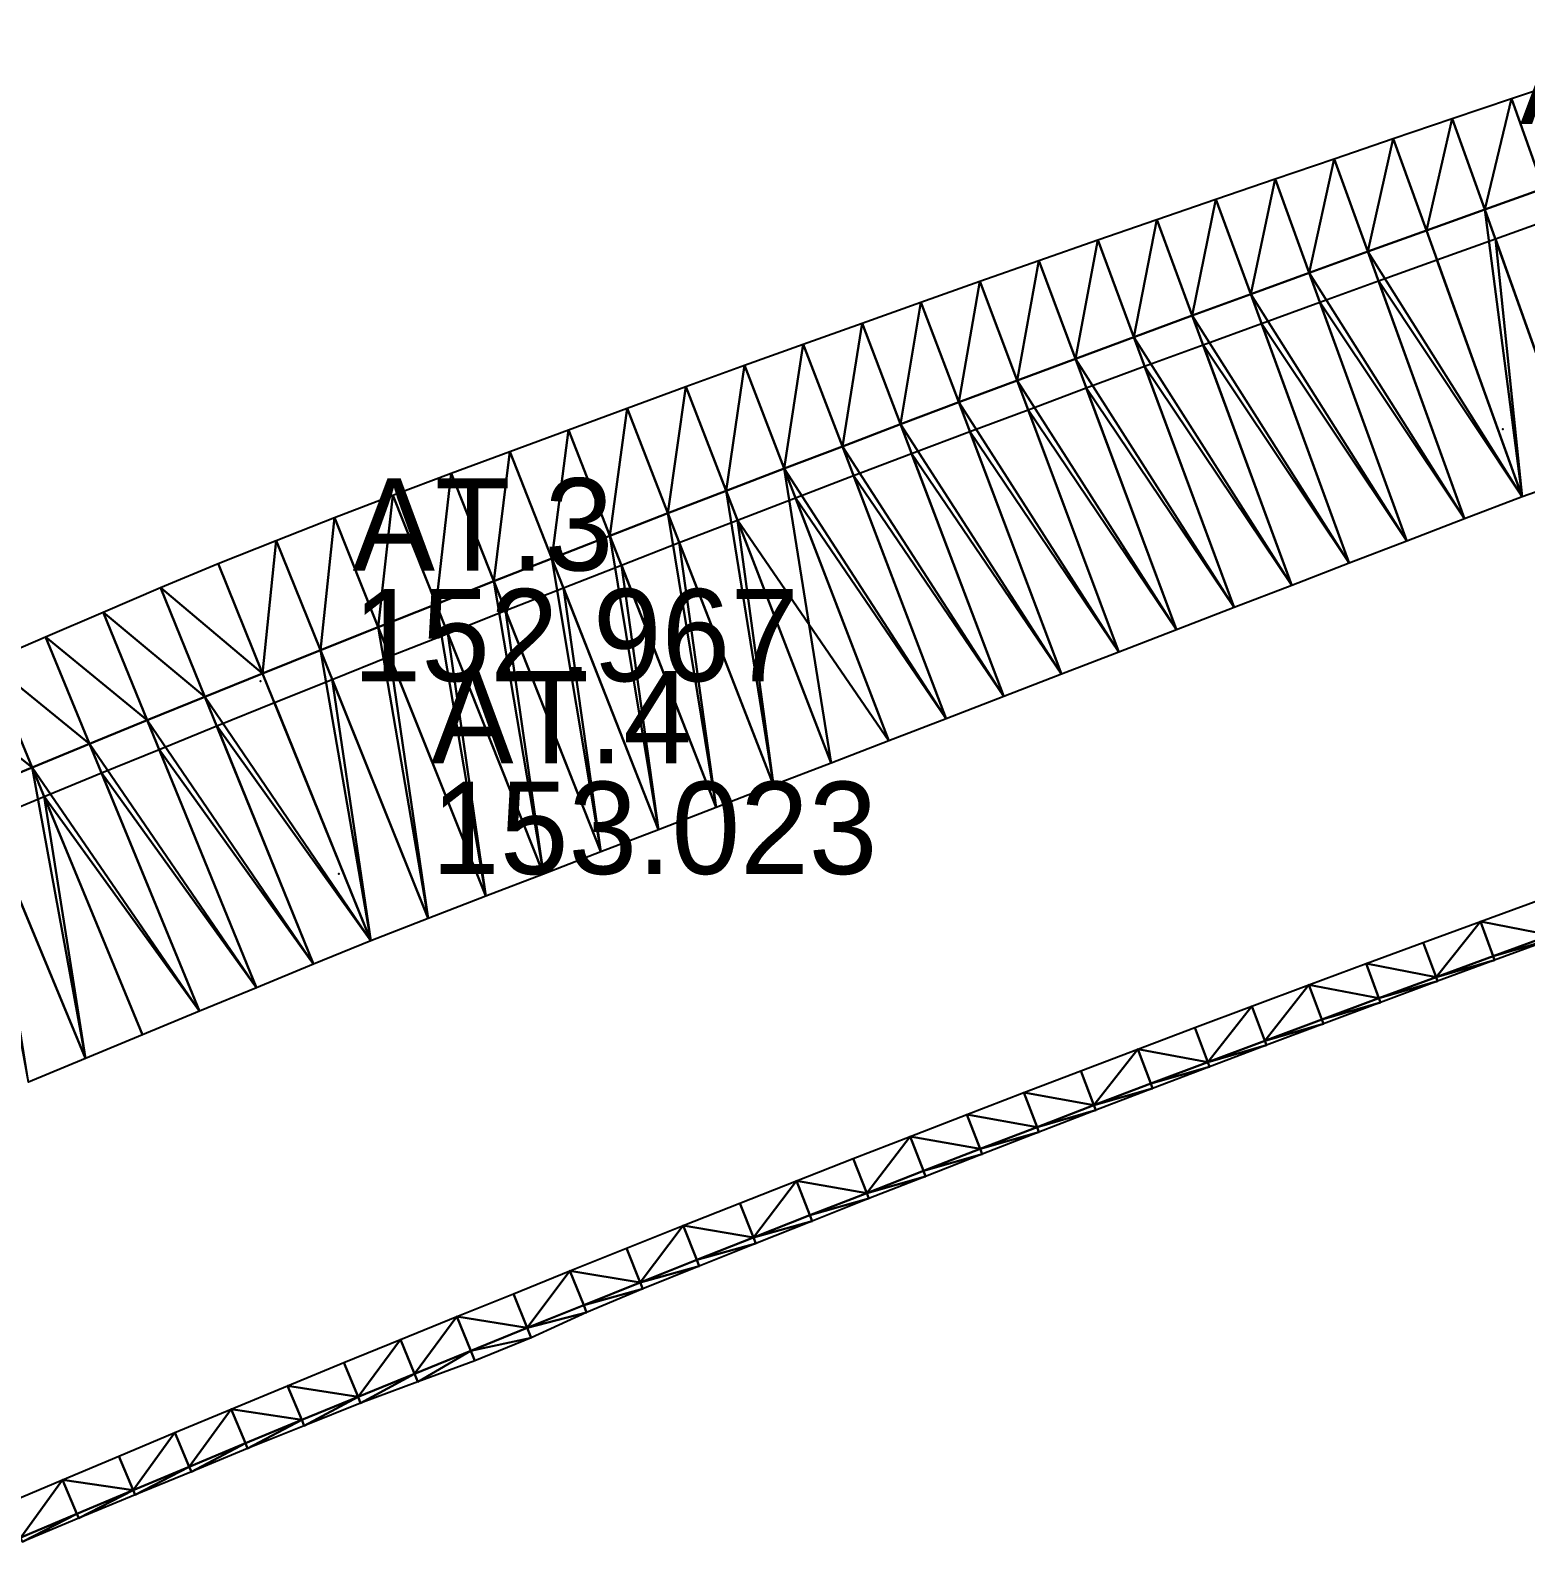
# Model space of a CAD drawing. Header units: metres. Extents: x 1882598 to 1885460, y 3171405 to 3171756.
# Drawn here: x 1883032.42 to 1883056.72, y 3171566.76 to 3171591.33 of the extents above; entities that cross this region are included whole.
import ezdxf

# ---------------------------------------------------------------- set-up
doc = ezdxf.new("R2010")
doc.units = ezdxf.units.M
doc.header["$MEASUREMENT"] = 0
doc.layers.add('pntelev', color=2, linetype='Continuous')
doc.layers.add('pntno', color=3, linetype='Continuous')
doc.layers.add('Triangles surfaces projet', color=7, linetype='Continuous', true_color=0x848484)

msp = doc.modelspace()

# ---------------------------------------------------------------- linework, layer by layer
for p in [(1883055.122, 3171588.006, 152.539), (1883056.342, 3171584.842, 152.672), (1883036.154, 3171580.746, 152.967), (1883037.43, 3171577.613, 153.023)]:
    msp.add_point(p)
at = {"layer": 'Triangles surfaces projet'}
for points in [[(1883057.447, 3171590.54, 151.726), (1883057.005, 3171588.754, 152.768), (1883056.484, 3171590.22, 151.731), (1883057.447, 3171590.54, 151.726)], [(1883056.484, 3171590.22, 151.731), (1883056.052, 3171588.414, 152.787), (1883055.522, 3171589.895, 151.738), (1883056.484, 3171590.22, 151.731)], [(1883056.484, 3171590.22, 151.731), (1883057.005, 3171588.754, 152.768), (1883056.052, 3171588.414, 152.787), (1883056.484, 3171590.22, 151.731)], [(1883055.1, 3171588.071, 152.806), (1883054.562, 3171589.568, 151.746), (1883055.522, 3171589.895, 151.738), (1883055.1, 3171588.071, 152.806)], [(1883055.1, 3171588.071, 152.806), (1883055.522, 3171589.895, 151.738), (1883056.052, 3171588.414, 152.787), (1883055.1, 3171588.071, 152.806)], [(1883053.602, 3171589.239, 151.749), (1883054.562, 3171589.568, 151.746), (1883054.148, 3171587.729, 152.819), (1883053.602, 3171589.239, 151.749)], [(1883054.148, 3171587.729, 152.819), (1883054.562, 3171589.568, 151.746), (1883055.1, 3171588.071, 152.806), (1883054.148, 3171587.729, 152.819)], [(1883053.602, 3171589.239, 151.749), (1883053.197, 3171587.385, 152.832), (1883052.641, 3171588.912, 151.748), (1883053.602, 3171589.239, 151.749)], [(1883053.197, 3171587.385, 152.832), (1883053.602, 3171589.239, 151.749), (1883054.148, 3171587.729, 152.819), (1883053.197, 3171587.385, 152.832)], [(1883052.246, 3171587.039, 152.845), (1883051.68, 3171588.583, 151.748), (1883052.641, 3171588.912, 151.748), (1883052.246, 3171587.039, 152.845)], [(1883053.197, 3171587.385, 152.832), (1883052.246, 3171587.039, 152.845), (1883052.641, 3171588.912, 151.748), (1883053.197, 3171587.385, 152.832)], [(1883057.005, 3171588.754, 152.768), (1883057.602, 3171584.076, 152.67), (1883056.052, 3171588.414, 152.787), (1883057.005, 3171588.754, 152.768)], [(1883051.68, 3171588.583, 151.748), (1883051.296, 3171586.691, 152.857), (1883050.721, 3171588.252, 151.748), (1883051.68, 3171588.583, 151.748)], [(1883052.246, 3171587.039, 152.845), (1883051.296, 3171586.691, 152.857), (1883051.68, 3171588.583, 151.748), (1883052.246, 3171587.039, 152.845)], [(1883049.762, 3171587.92, 151.748), (1883050.721, 3171588.252, 151.748), (1883050.347, 3171586.341, 152.87), (1883049.762, 3171587.92, 151.748)], [(1883051.296, 3171586.691, 152.857), (1883050.347, 3171586.341, 152.87), (1883050.721, 3171588.252, 151.748), (1883051.296, 3171586.691, 152.857)], [(1883056.052, 3171588.414, 152.787), (1883056.656, 3171583.743, 152.687), (1883055.1, 3171588.071, 152.806), (1883056.052, 3171588.414, 152.787)], [(1883056.656, 3171583.743, 152.687), (1883056.052, 3171588.414, 152.787), (1883057.602, 3171584.076, 152.67), (1883056.656, 3171583.743, 152.687)], [(1883057.174, 3171588.277, 153.106), (1883057.602, 3171584.076, 153.02), (1883056.222, 3171587.937, 153.124), (1883057.174, 3171588.277, 153.106)], [(1883054.148, 3171587.729, 152.819), (1883055.1, 3171588.071, 152.806), (1883056.656, 3171583.743, 152.687), (1883054.148, 3171587.729, 152.819)], [(1883056.222, 3171587.937, 153.124), (1883056.656, 3171583.743, 153.037), (1883055.271, 3171587.596, 153.143), (1883056.222, 3171587.937, 153.124)], [(1883057.602, 3171584.076, 153.02), (1883056.656, 3171583.743, 153.037), (1883056.222, 3171587.937, 153.124), (1883057.602, 3171584.076, 153.02)], [(1883049.398, 3171585.989, 152.883), (1883048.803, 3171587.585, 151.748), (1883049.762, 3171587.92, 151.748), (1883049.398, 3171585.989, 152.883)], [(1883050.347, 3171586.341, 152.87), (1883049.398, 3171585.989, 152.883), (1883049.762, 3171587.92, 151.748), (1883050.347, 3171586.341, 152.87)], [(1883054.148, 3171587.729, 152.819), (1883055.719, 3171583.385, 152.701), (1883053.197, 3171587.385, 152.832), (1883054.148, 3171587.729, 152.819)], [(1883056.656, 3171583.743, 152.687), (1883055.719, 3171583.385, 152.701), (1883054.148, 3171587.729, 152.819), (1883056.656, 3171583.743, 152.687)], [(1883048.803, 3171587.585, 151.748), (1883048.45, 3171585.636, 152.896), (1883047.845, 3171587.248, 151.748), (1883048.803, 3171587.585, 151.748)], [(1883048.803, 3171587.585, 151.748), (1883049.398, 3171585.989, 152.883), (1883048.45, 3171585.636, 152.896), (1883048.803, 3171587.585, 151.748)], [(1883055.271, 3171587.596, 153.143), (1883056.656, 3171583.743, 153.037), (1883054.32, 3171587.253, 153.156), (1883055.271, 3171587.596, 153.143)], [(1883047.503, 3171585.28, 152.909), (1883046.888, 3171586.91, 151.748), (1883047.845, 3171587.248, 151.748), (1883047.503, 3171585.28, 152.909)], [(1883047.503, 3171585.28, 152.909), (1883047.845, 3171587.248, 151.748), (1883048.45, 3171585.636, 152.896), (1883047.503, 3171585.28, 152.909)], [(1883052.246, 3171587.039, 152.845), (1883053.197, 3171587.385, 152.832), (1883054.784, 3171583.024, 152.716), (1883052.246, 3171587.039, 152.845)], [(1883053.197, 3171587.385, 152.832), (1883055.719, 3171583.385, 152.701), (1883054.784, 3171583.024, 152.716), (1883053.197, 3171587.385, 152.832)], [(1883054.32, 3171587.253, 153.156), (1883055.719, 3171583.385, 153.051), (1883053.37, 3171586.909, 153.169), (1883054.32, 3171587.253, 153.156)], [(1883056.656, 3171583.743, 153.037), (1883055.719, 3171583.385, 153.051), (1883054.32, 3171587.253, 153.156), (1883056.656, 3171583.743, 153.037)], [(1883053.848, 3171582.663, 152.731), (1883051.296, 3171586.691, 152.857), (1883052.246, 3171587.039, 152.845), (1883053.848, 3171582.663, 152.731)], [(1883053.848, 3171582.663, 152.731), (1883052.246, 3171587.039, 152.845), (1883054.784, 3171583.024, 152.716), (1883053.848, 3171582.663, 152.731)], [(1883046.888, 3171586.91, 151.748), (1883046.556, 3171584.923, 152.922), (1883045.932, 3171586.569, 151.748), (1883046.888, 3171586.91, 151.748)], [(1883046.556, 3171584.923, 152.922), (1883046.888, 3171586.91, 151.748), (1883047.503, 3171585.28, 152.909), (1883046.556, 3171584.923, 152.922)], [(1883053.37, 3171586.909, 153.169), (1883054.784, 3171583.024, 153.066), (1883052.42, 3171586.563, 153.182), (1883053.37, 3171586.909, 153.169)], [(1883055.719, 3171583.385, 153.051), (1883054.784, 3171583.024, 153.066), (1883053.37, 3171586.909, 153.169), (1883055.719, 3171583.385, 153.051)], [(1883045.611, 3171584.564, 152.934), (1883044.976, 3171586.226, 151.749), (1883045.932, 3171586.569, 151.748), (1883045.611, 3171584.564, 152.934)], [(1883046.556, 3171584.923, 152.922), (1883045.611, 3171584.564, 152.934), (1883045.932, 3171586.569, 151.748), (1883046.556, 3171584.923, 152.922)], [(1883050.347, 3171586.341, 152.87), (1883051.296, 3171586.691, 152.857), (1883052.912, 3171582.303, 152.746), (1883050.347, 3171586.341, 152.87)], [(1883051.296, 3171586.691, 152.857), (1883053.848, 3171582.663, 152.731), (1883052.912, 3171582.303, 152.746), (1883051.296, 3171586.691, 152.857)], [(1883052.42, 3171586.563, 153.182), (1883053.848, 3171582.663, 153.081), (1883051.471, 3171586.215, 153.195), (1883052.42, 3171586.563, 153.182)], [(1883054.784, 3171583.024, 153.066), (1883053.848, 3171582.663, 153.081), (1883052.42, 3171586.563, 153.182), (1883054.784, 3171583.024, 153.066)], [(1883044.976, 3171586.226, 151.749), (1883044.665, 3171584.203, 152.947), (1883044.021, 3171585.881, 151.749), (1883044.976, 3171586.226, 151.749)], [(1883044.665, 3171584.203, 152.947), (1883044.976, 3171586.226, 151.749), (1883045.611, 3171584.564, 152.934), (1883044.665, 3171584.203, 152.947)], [(1883051.977, 3171581.942, 152.761), (1883049.398, 3171585.989, 152.883), (1883050.347, 3171586.341, 152.87), (1883051.977, 3171581.942, 152.761)], [(1883052.912, 3171582.303, 152.746), (1883051.977, 3171581.942, 152.761), (1883050.347, 3171586.341, 152.87), (1883052.912, 3171582.303, 152.746)], [(1883051.471, 3171586.215, 153.195), (1883052.912, 3171582.303, 153.096), (1883050.523, 3171585.865, 153.208), (1883051.471, 3171586.215, 153.195)], [(1883053.848, 3171582.663, 153.081), (1883052.912, 3171582.303, 153.096), (1883051.471, 3171586.215, 153.195), (1883053.848, 3171582.663, 153.081)], [(1883049.398, 3171585.989, 152.883), (1883051.041, 3171581.581, 152.776), (1883048.45, 3171585.636, 152.896), (1883049.398, 3171585.989, 152.883)], [(1883051.041, 3171581.581, 152.776), (1883049.398, 3171585.989, 152.883), (1883051.977, 3171581.942, 152.761), (1883051.041, 3171581.581, 152.776)], [(1883044.021, 3171585.881, 151.749), (1883043.721, 3171583.841, 152.96), (1883043.067, 3171585.535, 151.75), (1883044.021, 3171585.881, 151.749)], [(1883043.721, 3171583.841, 152.96), (1883044.021, 3171585.881, 151.749), (1883044.665, 3171584.203, 152.947), (1883043.721, 3171583.841, 152.96)], [(1883050.523, 3171585.865, 153.208), (1883051.977, 3171581.942, 153.111), (1883049.575, 3171585.514, 153.222), (1883050.523, 3171585.865, 153.208)], [(1883052.912, 3171582.303, 153.096), (1883051.977, 3171581.942, 153.111), (1883050.523, 3171585.865, 153.208), (1883052.912, 3171582.303, 153.096)], [(1883042.777, 3171583.476, 152.973), (1883042.113, 3171585.186, 151.75), (1883043.067, 3171585.535, 151.75), (1883042.777, 3171583.476, 152.973)], [(1883042.777, 3171583.476, 152.973), (1883043.067, 3171585.535, 151.75), (1883043.721, 3171583.841, 152.96), (1883042.777, 3171583.476, 152.973)], [(1883047.503, 3171585.28, 152.909), (1883048.45, 3171585.636, 152.896), (1883050.106, 3171581.22, 152.791), (1883047.503, 3171585.28, 152.909)], [(1883050.106, 3171581.22, 152.791), (1883048.45, 3171585.636, 152.896), (1883051.041, 3171581.581, 152.776), (1883050.106, 3171581.22, 152.791)], [(1883049.575, 3171585.514, 153.222), (1883051.041, 3171581.581, 153.126), (1883048.629, 3171585.16, 153.235), (1883049.575, 3171585.514, 153.222)], [(1883051.977, 3171581.942, 153.111), (1883051.041, 3171581.581, 153.126), (1883049.575, 3171585.514, 153.222), (1883051.977, 3171581.942, 153.111)], [(1883049.171, 3171580.859, 152.806), (1883046.556, 3171584.923, 152.922), (1883047.503, 3171585.28, 152.909), (1883049.171, 3171580.859, 152.806)], [(1883049.171, 3171580.859, 152.806), (1883047.503, 3171585.28, 152.909), (1883050.106, 3171581.22, 152.791), (1883049.171, 3171580.859, 152.806)], [(1883041.834, 3171583.11, 152.986), (1883041.16, 3171584.835, 151.751), (1883042.113, 3171585.186, 151.75), (1883041.834, 3171583.11, 152.986)], [(1883041.834, 3171583.11, 152.986), (1883042.113, 3171585.186, 151.75), (1883042.777, 3171583.476, 152.973), (1883041.834, 3171583.11, 152.986)], [(1883048.629, 3171585.16, 153.235), (1883050.106, 3171581.22, 153.141), (1883047.682, 3171584.805, 153.248), (1883048.629, 3171585.16, 153.235)], [(1883051.041, 3171581.581, 153.126), (1883050.106, 3171581.22, 153.141), (1883048.629, 3171585.16, 153.235), (1883051.041, 3171581.581, 153.126)], [(1883040.892, 3171582.742, 152.999), (1883040.208, 3171584.482, 151.752), (1883041.16, 3171584.835, 151.751), (1883040.892, 3171582.742, 152.999)], [(1883041.834, 3171583.11, 152.986), (1883040.892, 3171582.742, 152.999), (1883041.16, 3171584.835, 151.751), (1883041.834, 3171583.11, 152.986)], [(1883048.235, 3171580.498, 152.821), (1883045.611, 3171584.564, 152.934), (1883046.556, 3171584.923, 152.922), (1883048.235, 3171580.498, 152.821)], [(1883046.556, 3171584.923, 152.922), (1883049.171, 3171580.859, 152.806), (1883048.235, 3171580.498, 152.821), (1883046.556, 3171584.923, 152.922)], [(1883047.682, 3171584.805, 153.248), (1883049.171, 3171580.859, 153.156), (1883046.737, 3171584.448, 153.261), (1883047.682, 3171584.805, 153.248)], [(1883050.106, 3171581.22, 153.141), (1883049.171, 3171580.859, 153.156), (1883047.682, 3171584.805, 153.248), (1883050.106, 3171581.22, 153.141)], [(1883045.611, 3171584.564, 152.934), (1883047.3, 3171580.137, 152.836), (1883044.665, 3171584.203, 152.947), (1883045.611, 3171584.564, 152.934)], [(1883045.611, 3171584.564, 152.934), (1883048.235, 3171580.498, 152.821), (1883047.3, 3171580.137, 152.836), (1883045.611, 3171584.564, 152.934)], [(1883040.208, 3171584.482, 151.752), (1883039.95, 3171582.372, 153.011), (1883039.257, 3171584.128, 151.753), (1883040.208, 3171584.482, 151.752)], [(1883040.208, 3171584.482, 151.752), (1883040.892, 3171582.742, 152.999), (1883039.95, 3171582.372, 153.011), (1883040.208, 3171584.482, 151.752)], [(1883046.737, 3171584.448, 153.261), (1883048.235, 3171580.498, 153.171), (1883045.792, 3171584.089, 153.274), (1883046.737, 3171584.448, 153.261)], [(1883049.171, 3171580.859, 153.156), (1883048.235, 3171580.498, 153.171), (1883046.737, 3171584.448, 153.261), (1883049.171, 3171580.859, 153.156)], [(1883039.009, 3171582, 153.024), (1883038.306, 3171583.771, 151.754), (1883039.257, 3171584.128, 151.753), (1883039.009, 3171582, 153.024)], [(1883039.009, 3171582, 153.024), (1883039.257, 3171584.128, 151.753), (1883039.95, 3171582.372, 153.011), (1883039.009, 3171582, 153.024)], [(1883043.721, 3171583.841, 152.96), (1883044.665, 3171584.203, 152.947), (1883045.43, 3171579.416, 152.866), (1883043.721, 3171583.841, 152.96)], [(1883047.3, 3171580.137, 152.836), (1883046.365, 3171579.777, 152.851), (1883044.665, 3171584.203, 152.947), (1883047.3, 3171580.137, 152.836)], [(1883044.665, 3171584.203, 152.947), (1883046.365, 3171579.777, 152.851), (1883045.43, 3171579.416, 152.866), (1883044.665, 3171584.203, 152.947)], [(1883045.792, 3171584.089, 153.274), (1883047.3, 3171580.137, 153.186), (1883044.848, 3171583.728, 153.287), (1883045.792, 3171584.089, 153.274)], [(1883048.235, 3171580.498, 153.171), (1883047.3, 3171580.137, 153.186), (1883045.792, 3171584.089, 153.274), (1883048.235, 3171580.498, 153.171)], [(1883037.359, 3171583.405, 151.76), (1883038.306, 3171583.771, 151.754), (1883038.069, 3171581.626, 153.037), (1883037.359, 3171583.405, 151.76)], [(1883038.069, 3171581.626, 153.037), (1883038.306, 3171583.771, 151.754), (1883039.009, 3171582, 153.024), (1883038.069, 3171581.626, 153.037)], [(1883044.494, 3171579.055, 152.882), (1883042.777, 3171583.476, 152.973), (1883043.721, 3171583.841, 152.96), (1883044.494, 3171579.055, 152.882)], [(1883045.43, 3171579.416, 152.866), (1883044.494, 3171579.055, 152.882), (1883043.721, 3171583.841, 152.96), (1883045.43, 3171579.416, 152.866)], [(1883044.848, 3171583.728, 153.287), (1883046.365, 3171579.777, 153.201), (1883043.905, 3171583.365, 153.3), (1883044.848, 3171583.728, 153.287)], [(1883047.3, 3171580.137, 153.186), (1883046.365, 3171579.777, 153.201), (1883044.848, 3171583.728, 153.287), (1883047.3, 3171580.137, 153.186)], [(1883037.13, 3171581.251, 153.05), (1883036.413, 3171583.034, 151.769), (1883037.359, 3171583.405, 151.76), (1883037.13, 3171581.251, 153.05)], [(1883037.13, 3171581.251, 153.05), (1883037.359, 3171583.405, 151.76), (1883038.069, 3171581.626, 153.037), (1883037.13, 3171581.251, 153.05)], [(1883041.834, 3171583.11, 152.986), (1883042.777, 3171583.476, 152.973), (1883043.559, 3171578.694, 152.897), (1883041.834, 3171583.11, 152.986)], [(1883043.559, 3171578.694, 152.897), (1883042.777, 3171583.476, 152.973), (1883044.494, 3171579.055, 152.882), (1883043.559, 3171578.694, 152.897)], [(1883043.905, 3171583.365, 153.3), (1883044.494, 3171579.055, 153.232), (1883042.962, 3171583.001, 153.313), (1883043.905, 3171583.365, 153.3)], [(1883045.43, 3171579.416, 153.216), (1883044.494, 3171579.055, 153.232), (1883043.905, 3171583.365, 153.3), (1883045.43, 3171579.416, 153.216)], [(1883046.365, 3171579.777, 153.201), (1883045.43, 3171579.416, 153.216), (1883043.905, 3171583.365, 153.3), (1883046.365, 3171579.777, 153.201)], [(1883036.413, 3171583.034, 151.769), (1883036.191, 3171580.874, 153.063), (1883035.469, 3171582.661, 151.778), (1883036.413, 3171583.034, 151.769)], [(1883036.191, 3171580.874, 153.063), (1883036.413, 3171583.034, 151.769), (1883037.13, 3171581.251, 153.05), (1883036.191, 3171580.874, 153.063)], [(1883042.624, 3171578.333, 152.912), (1883040.892, 3171582.742, 152.999), (1883041.834, 3171583.11, 152.986), (1883042.624, 3171578.333, 152.912)], [(1883041.834, 3171583.11, 152.986), (1883043.559, 3171578.694, 152.897), (1883042.624, 3171578.333, 152.912), (1883041.834, 3171583.11, 152.986)], [(1883042.962, 3171583.001, 153.313), (1883043.559, 3171578.694, 153.247), (1883042.02, 3171582.634, 153.326), (1883042.962, 3171583.001, 153.313)], [(1883044.494, 3171579.055, 153.232), (1883043.559, 3171578.694, 153.247), (1883042.962, 3171583.001, 153.313), (1883044.494, 3171579.055, 153.232)], [(1883035.469, 3171582.661, 151.778), (1883036.191, 3171580.874, 153.063), (1883034.531, 3171582.271, 151.797), (1883035.469, 3171582.661, 151.778)], [(1883041.688, 3171577.973, 152.928), (1883039.95, 3171582.372, 153.011), (1883040.892, 3171582.742, 152.999), (1883041.688, 3171577.973, 152.928)], [(1883041.688, 3171577.973, 152.928), (1883040.892, 3171582.742, 152.999), (1883042.624, 3171578.333, 152.912), (1883041.688, 3171577.973, 152.928)], [(1883042.02, 3171582.634, 153.326), (1883042.624, 3171578.333, 153.262), (1883041.079, 3171582.266, 153.339), (1883042.02, 3171582.634, 153.326)], [(1883043.559, 3171578.694, 153.247), (1883042.624, 3171578.333, 153.262), (1883042.02, 3171582.634, 153.326), (1883043.559, 3171578.694, 153.247)], [(1883040.753, 3171577.612, 152.943), (1883039.009, 3171582, 153.024), (1883039.95, 3171582.372, 153.011), (1883040.753, 3171577.612, 152.943)], [(1883041.688, 3171577.973, 152.928), (1883040.753, 3171577.612, 152.943), (1883039.95, 3171582.372, 153.011), (1883041.688, 3171577.973, 152.928)], [(1883035.253, 3171580.495, 153.076), (1883033.598, 3171581.871, 151.823), (1883034.531, 3171582.271, 151.797), (1883035.253, 3171580.495, 153.076)], [(1883035.253, 3171580.495, 153.076), (1883034.531, 3171582.271, 151.797), (1883036.191, 3171580.874, 153.063), (1883035.253, 3171580.495, 153.076)], [(1883041.079, 3171582.266, 153.339), (1883041.688, 3171577.973, 153.278), (1883040.138, 3171581.896, 153.352), (1883041.079, 3171582.266, 153.339)], [(1883042.624, 3171578.333, 153.262), (1883041.688, 3171577.973, 153.278), (1883041.079, 3171582.266, 153.339), (1883042.624, 3171578.333, 153.262)], [(1883034.316, 3171580.114, 153.088), (1883032.665, 3171581.469, 151.848), (1883033.598, 3171581.871, 151.823), (1883034.316, 3171580.114, 153.088)], [(1883034.316, 3171580.114, 153.088), (1883033.598, 3171581.871, 151.823), (1883035.253, 3171580.495, 153.076), (1883034.316, 3171580.114, 153.088)], [(1883039.818, 3171577.251, 152.959), (1883038.069, 3171581.626, 153.037), (1883039.009, 3171582, 153.024), (1883039.818, 3171577.251, 152.959)], [(1883039.009, 3171582, 153.024), (1883040.753, 3171577.612, 152.943), (1883039.818, 3171577.251, 152.959), (1883039.009, 3171582, 153.024)], [(1883040.138, 3171581.896, 153.352), (1883040.753, 3171577.612, 153.293), (1883039.198, 3171581.524, 153.366), (1883040.138, 3171581.896, 153.352)], [(1883041.688, 3171577.973, 153.278), (1883040.753, 3171577.612, 153.293), (1883040.138, 3171581.896, 153.352), (1883041.688, 3171577.973, 153.278)], [(1883038.069, 3171581.626, 153.037), (1883038.882, 3171576.89, 152.974), (1883037.13, 3171581.251, 153.05), (1883038.069, 3171581.626, 153.037)], [(1883038.882, 3171576.89, 152.974), (1883038.069, 3171581.626, 153.037), (1883039.818, 3171577.251, 152.959), (1883038.882, 3171576.89, 152.974)], [(1883033.379, 3171579.731, 153.101), (1883031.733, 3171581.065, 151.874), (1883032.665, 3171581.469, 151.848), (1883033.379, 3171579.731, 153.101)], [(1883034.316, 3171580.114, 153.088), (1883033.379, 3171579.731, 153.101), (1883032.665, 3171581.469, 151.848), (1883034.316, 3171580.114, 153.088)], [(1883039.198, 3171581.524, 153.366), (1883039.818, 3171577.251, 153.309), (1883038.259, 3171581.151, 153.379), (1883039.198, 3171581.524, 153.366)], [(1883040.753, 3171577.612, 153.293), (1883039.818, 3171577.251, 153.309), (1883039.198, 3171581.524, 153.366), (1883040.753, 3171577.612, 153.293)], [(1883031.733, 3171581.065, 151.874), (1883032.444, 3171579.346, 153.114), (1883030.803, 3171580.659, 151.9), (1883031.733, 3171581.065, 151.874)], [(1883033.379, 3171579.731, 153.101), (1883032.444, 3171579.346, 153.114), (1883031.733, 3171581.065, 151.874), (1883033.379, 3171579.731, 153.101)], [(1883036.191, 3171580.874, 153.063), (1883037.13, 3171581.251, 153.05), (1883037.947, 3171576.529, 152.99), (1883036.191, 3171580.874, 153.063)], [(1883037.13, 3171581.251, 153.05), (1883038.882, 3171576.89, 152.974), (1883037.947, 3171576.529, 152.99), (1883037.13, 3171581.251, 153.05)], [(1883038.259, 3171581.151, 153.379), (1883038.882, 3171576.89, 153.324), (1883037.321, 3171580.775, 153.392), (1883038.259, 3171581.151, 153.379)], [(1883039.818, 3171577.251, 153.309), (1883038.882, 3171576.89, 153.324), (1883038.259, 3171581.151, 153.379), (1883039.818, 3171577.251, 153.309)], [(1883037.947, 3171576.529, 152.99), (1883035.253, 3171580.495, 153.076), (1883036.191, 3171580.874, 153.063), (1883037.947, 3171576.529, 152.99)], [(1883030.803, 3171580.659, 151.9), (1883032.444, 3171579.346, 153.114), (1883031.509, 3171578.96, 153.127), (1883030.803, 3171580.659, 151.9)], [(1883037.321, 3171580.775, 153.392), (1883037.947, 3171576.529, 153.34), (1883036.383, 3171580.398, 153.405), (1883037.321, 3171580.775, 153.392)], [(1883038.882, 3171576.89, 153.324), (1883037.947, 3171576.529, 153.34), (1883037.321, 3171580.775, 153.392), (1883038.882, 3171576.89, 153.324)], [(1883034.316, 3171580.114, 153.088), (1883035.253, 3171580.495, 153.076), (1883037.019, 3171576.148, 153.005), (1883034.316, 3171580.114, 153.088)], [(1883035.253, 3171580.495, 153.076), (1883037.947, 3171576.529, 152.99), (1883037.019, 3171576.148, 153.005), (1883035.253, 3171580.495, 153.076)], [(1883036.383, 3171580.398, 153.405), (1883037.947, 3171576.529, 153.34), (1883035.446, 3171580.019, 153.418), (1883036.383, 3171580.398, 153.405)], [(1883033.379, 3171579.731, 153.101), (1883034.316, 3171580.114, 153.088), (1883036.093, 3171575.765, 153.02), (1883033.379, 3171579.731, 153.101)], [(1883036.093, 3171575.765, 153.02), (1883034.316, 3171580.114, 153.088), (1883037.019, 3171576.148, 153.005), (1883036.093, 3171575.765, 153.02)], [(1883035.446, 3171580.019, 153.418), (1883037.019, 3171576.148, 153.355), (1883034.51, 3171579.638, 153.431), (1883035.446, 3171580.019, 153.418)], [(1883037.947, 3171576.529, 153.34), (1883037.019, 3171576.148, 153.355), (1883035.446, 3171580.019, 153.418), (1883037.947, 3171576.529, 153.34)], [(1883035.166, 3171575.381, 153.035), (1883032.444, 3171579.346, 153.114), (1883033.379, 3171579.731, 153.101), (1883035.166, 3171575.381, 153.035)], [(1883035.166, 3171575.381, 153.035), (1883033.379, 3171579.731, 153.101), (1883036.093, 3171575.765, 153.02), (1883035.166, 3171575.381, 153.035)], [(1883034.51, 3171579.638, 153.431), (1883036.093, 3171575.765, 153.37), (1883033.575, 3171579.255, 153.444), (1883034.51, 3171579.638, 153.431)], [(1883037.019, 3171576.148, 153.355), (1883036.093, 3171575.765, 153.37), (1883034.51, 3171579.638, 153.431), (1883037.019, 3171576.148, 153.355)], [(1883032.444, 3171579.346, 153.114), (1883033.314, 3171574.615, 153.066), (1883031.509, 3171578.96, 153.127), (1883032.444, 3171579.346, 153.114)], [(1883034.24, 3171574.998, 153.05), (1883032.444, 3171579.346, 153.114), (1883035.166, 3171575.381, 153.035), (1883034.24, 3171574.998, 153.05)], [(1883034.24, 3171574.998, 153.05), (1883033.314, 3171574.615, 153.066), (1883032.444, 3171579.346, 153.114), (1883034.24, 3171574.998, 153.05)], [(1883033.575, 3171579.255, 153.444), (1883035.166, 3171575.381, 153.385), (1883032.64, 3171578.871, 153.457), (1883033.575, 3171579.255, 153.444)], [(1883036.093, 3171575.765, 153.37), (1883035.166, 3171575.381, 153.385), (1883033.575, 3171579.255, 153.444), (1883036.093, 3171575.765, 153.37)], [(1883033.314, 3171574.615, 153.066), (1883032.387, 3171574.231, 153.081), (1883031.509, 3171578.96, 153.127), (1883033.314, 3171574.615, 153.066)], [(1883032.64, 3171578.871, 153.457), (1883033.314, 3171574.615, 153.416), (1883031.706, 3171578.484, 153.47), (1883032.64, 3171578.871, 153.457)], [(1883034.24, 3171574.998, 153.4), (1883033.314, 3171574.615, 153.416), (1883032.64, 3171578.871, 153.457), (1883034.24, 3171574.998, 153.4)], [(1883035.166, 3171575.381, 153.385), (1883034.24, 3171574.998, 153.4), (1883032.64, 3171578.871, 153.457), (1883035.166, 3171575.381, 153.385)], [(1883033.314, 3171574.615, 153.416), (1883032.387, 3171574.231, 153.431), (1883031.706, 3171578.484, 153.47), (1883033.314, 3171574.615, 153.416)], [(1883055.98, 3171576.842, 153.037), (1883056.91, 3171577.181, 153.021), (1883057.115, 3171576.617, 152.997), (1883055.98, 3171576.842, 153.037)], [(1883055.98, 3171576.842, 153.037), (1883055.257, 3171575.937, 153.029), (1883055.05, 3171576.5, 153.053), (1883055.98, 3171576.842, 153.037)], [(1883055.257, 3171575.937, 153.029), (1883055.98, 3171576.842, 153.037), (1883056.186, 3171576.278, 153.013), (1883055.257, 3171575.937, 153.029)], [(1883056.186, 3171576.278, 153.013), (1883055.98, 3171576.842, 153.037), (1883057.115, 3171576.617, 152.997), (1883056.186, 3171576.278, 153.013)], [(1883055.257, 3171575.937, 153.029), (1883054.121, 3171576.157, 153.069), (1883055.05, 3171576.5, 153.053), (1883055.257, 3171575.937, 153.029)], [(1883057.138, 3171576.554, 152.952), (1883056.186, 3171576.278, 153.013), (1883057.115, 3171576.617, 152.997), (1883057.138, 3171576.554, 152.952)], [(1883056.21, 3171576.214, 152.967), (1883056.186, 3171576.278, 153.013), (1883057.138, 3171576.554, 152.952), (1883056.21, 3171576.214, 152.967)], [(1883054.121, 3171576.157, 153.069), (1883054.329, 3171575.594, 153.045), (1883053.192, 3171575.812, 153.085), (1883054.121, 3171576.157, 153.069)], [(1883055.257, 3171575.937, 153.029), (1883054.329, 3171575.594, 153.045), (1883054.121, 3171576.157, 153.069), (1883055.257, 3171575.937, 153.029)], [(1883056.186, 3171576.278, 153.013), (1883056.21, 3171576.214, 152.967), (1883055.257, 3171575.937, 153.029), (1883056.186, 3171576.278, 153.013)], [(1883055.282, 3171575.871, 152.981), (1883055.257, 3171575.937, 153.029), (1883056.21, 3171576.214, 152.967), (1883055.282, 3171575.871, 152.981)], [(1883055.257, 3171575.937, 153.029), (1883055.282, 3171575.871, 152.981), (1883054.329, 3171575.594, 153.045), (1883055.257, 3171575.937, 153.029)], [(1883053.192, 3171575.812, 153.085), (1883052.475, 3171574.903, 153.076), (1883052.264, 3171575.465, 153.1), (1883053.192, 3171575.812, 153.085)], [(1883053.402, 3171575.249, 153.061), (1883052.475, 3171574.903, 153.076), (1883053.192, 3171575.812, 153.085), (1883053.402, 3171575.249, 153.061)], [(1883053.402, 3171575.249, 153.061), (1883053.192, 3171575.812, 153.085), (1883054.329, 3171575.594, 153.045), (1883053.402, 3171575.249, 153.061)], [(1883054.329, 3171575.594, 153.045), (1883055.282, 3171575.871, 152.981), (1883054.354, 3171575.526, 152.996), (1883054.329, 3171575.594, 153.045)], [(1883051.549, 3171574.555, 153.092), (1883051.337, 3171575.116, 153.116), (1883052.264, 3171575.465, 153.1), (1883051.549, 3171574.555, 153.092)], [(1883052.475, 3171574.903, 153.076), (1883051.549, 3171574.555, 153.092), (1883052.264, 3171575.465, 153.1), (1883052.475, 3171574.903, 153.076)], [(1883054.354, 3171575.526, 152.996), (1883053.402, 3171575.249, 153.061), (1883054.329, 3171575.594, 153.045), (1883054.354, 3171575.526, 152.996)], [(1883053.428, 3171575.179, 153.011), (1883053.402, 3171575.249, 153.061), (1883054.354, 3171575.526, 152.996), (1883053.428, 3171575.179, 153.011)], [(1883053.402, 3171575.249, 153.061), (1883053.428, 3171575.179, 153.011), (1883052.475, 3171574.903, 153.076), (1883053.402, 3171575.249, 153.061)], [(1883052.502, 3171574.831, 153.025), (1883052.475, 3171574.903, 153.076), (1883053.428, 3171575.179, 153.011), (1883052.502, 3171574.831, 153.025)], [(1883051.549, 3171574.555, 153.092), (1883050.411, 3171574.765, 153.132), (1883051.337, 3171575.116, 153.116), (1883051.549, 3171574.555, 153.092)], [(1883049.699, 3171573.853, 153.124), (1883049.485, 3171574.413, 153.148), (1883050.411, 3171574.765, 153.132), (1883049.699, 3171573.853, 153.124)], [(1883049.699, 3171573.853, 153.124), (1883050.411, 3171574.765, 153.132), (1883050.623, 3171574.205, 153.108), (1883049.699, 3171573.853, 153.124)], [(1883050.411, 3171574.765, 153.132), (1883051.549, 3171574.555, 153.092), (1883050.623, 3171574.205, 153.108), (1883050.411, 3171574.765, 153.132)], [(1883051.549, 3171574.555, 153.092), (1883052.475, 3171574.903, 153.076), (1883052.502, 3171574.831, 153.025), (1883051.549, 3171574.555, 153.092)], [(1883051.577, 3171574.48, 153.039), (1883051.549, 3171574.555, 153.092), (1883052.502, 3171574.831, 153.025), (1883051.577, 3171574.48, 153.039)], [(1883051.549, 3171574.555, 153.092), (1883051.577, 3171574.48, 153.039), (1883050.623, 3171574.205, 153.108), (1883051.549, 3171574.555, 153.092)], [(1883050.653, 3171574.128, 153.053), (1883050.623, 3171574.205, 153.108), (1883051.577, 3171574.48, 153.039), (1883050.653, 3171574.128, 153.053)], [(1883048.56, 3171574.059, 153.164), (1883049.485, 3171574.413, 153.148), (1883049.699, 3171573.853, 153.124), (1883048.56, 3171574.059, 153.164)], [(1883050.623, 3171574.205, 153.108), (1883050.653, 3171574.128, 153.053), (1883049.699, 3171573.853, 153.124), (1883050.623, 3171574.205, 153.108)], [(1883048.775, 3171573.499, 153.14), (1883047.635, 3171573.703, 153.18), (1883048.56, 3171574.059, 153.164), (1883048.775, 3171573.499, 153.14)], [(1883048.775, 3171573.499, 153.14), (1883048.56, 3171574.059, 153.164), (1883049.699, 3171573.853, 153.124), (1883048.775, 3171573.499, 153.14)], [(1883049.699, 3171573.853, 153.124), (1883050.653, 3171574.128, 153.053), (1883049.729, 3171573.773, 153.068), (1883049.699, 3171573.853, 153.124)], [(1883047.635, 3171573.703, 153.18), (1883047.851, 3171573.143, 153.156), (1883046.712, 3171573.345, 153.196), (1883047.635, 3171573.703, 153.18)], [(1883047.851, 3171573.143, 153.156), (1883047.635, 3171573.703, 153.18), (1883048.775, 3171573.499, 153.14), (1883047.851, 3171573.143, 153.156)], [(1883049.729, 3171573.773, 153.068), (1883048.775, 3171573.499, 153.14), (1883049.699, 3171573.853, 153.124), (1883049.729, 3171573.773, 153.068)], [(1883048.806, 3171573.417, 153.082), (1883048.775, 3171573.499, 153.14), (1883049.729, 3171573.773, 153.068), (1883048.806, 3171573.417, 153.082)], [(1883048.775, 3171573.499, 153.14), (1883048.806, 3171573.417, 153.082), (1883047.851, 3171573.143, 153.156), (1883048.775, 3171573.499, 153.14)], [(1883046.712, 3171573.345, 153.196), (1883046.007, 3171572.427, 153.188), (1883045.788, 3171572.986, 153.212), (1883046.712, 3171573.345, 153.196)], [(1883046.929, 3171572.786, 153.172), (1883046.007, 3171572.427, 153.188), (1883046.712, 3171573.345, 153.196), (1883046.929, 3171572.786, 153.172)], [(1883046.929, 3171572.786, 153.172), (1883046.712, 3171573.345, 153.196), (1883047.851, 3171573.143, 153.156), (1883046.929, 3171572.786, 153.172)], [(1883047.851, 3171573.143, 153.156), (1883048.806, 3171573.417, 153.082), (1883047.884, 3171573.059, 153.096), (1883047.851, 3171573.143, 153.156)], [(1883046.007, 3171572.427, 153.188), (1883044.866, 3171572.625, 153.228), (1883045.788, 3171572.986, 153.212), (1883046.007, 3171572.427, 153.188)], [(1883046.929, 3171572.786, 153.172), (1883047.851, 3171573.143, 153.156), (1883047.884, 3171573.059, 153.096), (1883046.929, 3171572.786, 153.172)], [(1883046.963, 3171572.698, 153.109), (1883046.929, 3171572.786, 153.172), (1883047.884, 3171573.059, 153.096), (1883046.963, 3171572.698, 153.109)], [(1883046.929, 3171572.786, 153.172), (1883046.963, 3171572.698, 153.109), (1883046.007, 3171572.427, 153.188), (1883046.929, 3171572.786, 153.172)], [(1883046.042, 3171572.336, 153.123), (1883046.007, 3171572.427, 153.188), (1883046.963, 3171572.698, 153.109), (1883046.042, 3171572.336, 153.123)], [(1883044.866, 3171572.625, 153.228), (1883044.165, 3171571.704, 153.22), (1883043.944, 3171572.262, 153.244), (1883044.866, 3171572.625, 153.228)], [(1883044.866, 3171572.625, 153.228), (1883045.085, 3171572.066, 153.204), (1883044.165, 3171571.704, 153.22), (1883044.866, 3171572.625, 153.228)], [(1883046.007, 3171572.427, 153.188), (1883045.085, 3171572.066, 153.204), (1883044.866, 3171572.625, 153.228), (1883046.007, 3171572.427, 153.188)], [(1883044.165, 3171571.704, 153.22), (1883043.024, 3171571.897, 153.26), (1883043.944, 3171572.262, 153.244), (1883044.165, 3171571.704, 153.22)], [(1883046.007, 3171572.427, 153.188), (1883046.042, 3171572.336, 153.123), (1883045.085, 3171572.066, 153.204), (1883046.007, 3171572.427, 153.188)], [(1883045.122, 3171571.972, 153.137), (1883045.085, 3171572.066, 153.204), (1883046.042, 3171572.336, 153.123), (1883045.122, 3171571.972, 153.137)], [(1883044.165, 3171571.704, 153.22), (1883045.085, 3171572.066, 153.204), (1883045.122, 3171571.972, 153.137), (1883044.165, 3171571.704, 153.22)], [(1883044.203, 3171571.606, 153.15), (1883044.165, 3171571.704, 153.22), (1883045.122, 3171571.972, 153.137), (1883044.203, 3171571.606, 153.15)], [(1883042.326, 3171570.973, 153.252), (1883042.103, 3171571.53, 153.276), (1883043.024, 3171571.897, 153.26), (1883042.326, 3171570.973, 153.252)], [(1883043.245, 3171571.339, 153.236), (1883042.326, 3171570.973, 153.252), (1883043.024, 3171571.897, 153.26), (1883043.245, 3171571.339, 153.236)], [(1883044.165, 3171571.704, 153.22), (1883043.245, 3171571.339, 153.236), (1883043.024, 3171571.897, 153.26), (1883044.165, 3171571.704, 153.22)], [(1883042.103, 3171571.53, 153.276), (1883042.326, 3171570.973, 153.252), (1883041.184, 3171571.162, 153.292), (1883042.103, 3171571.53, 153.276)], [(1883044.203, 3171571.606, 153.15), (1883043.245, 3171571.339, 153.236), (1883044.165, 3171571.704, 153.22), (1883044.203, 3171571.606, 153.15)], [(1883043.245, 3171571.339, 153.236), (1883044.203, 3171571.606, 153.15), (1883043.285, 3171571.239, 153.164), (1883043.245, 3171571.339, 153.236)], [(1883043.285, 3171571.239, 153.164), (1883042.326, 3171570.973, 153.252), (1883043.245, 3171571.339, 153.236), (1883043.285, 3171571.239, 153.164)], [(1883042.367, 3171570.869, 153.177), (1883042.326, 3171570.973, 153.252), (1883043.285, 3171571.239, 153.164), (1883042.367, 3171570.869, 153.177)], [(1883041.184, 3171571.162, 153.292), (1883040.49, 3171570.235, 153.284), (1883040.265, 3171570.791, 153.308), (1883041.184, 3171571.162, 153.292)], [(1883040.49, 3171570.235, 153.284), (1883041.184, 3171571.162, 153.292), (1883041.408, 3171570.605, 153.268), (1883040.49, 3171570.235, 153.284)], [(1883041.184, 3171571.162, 153.292), (1883042.326, 3171570.973, 153.252), (1883041.408, 3171570.605, 153.268), (1883041.184, 3171571.162, 153.292)], [(1883039.347, 3171570.419, 153.324), (1883040.265, 3171570.791, 153.308), (1883040.49, 3171570.235, 153.284), (1883039.347, 3171570.419, 153.324)], [(1883042.326, 3171570.973, 153.252), (1883042.367, 3171570.869, 153.177), (1883041.408, 3171570.605, 153.268), (1883042.326, 3171570.973, 153.252)], [(1883041.455, 3171570.486, 153.183), (1883041.408, 3171570.605, 153.268), (1883042.367, 3171570.869, 153.177), (1883041.455, 3171570.486, 153.183)], [(1883041.408, 3171570.605, 153.268), (1883041.455, 3171570.486, 153.183), (1883040.49, 3171570.235, 153.284), (1883041.408, 3171570.605, 153.268)], [(1883040.555, 3171570.073, 153.167), (1883040.49, 3171570.235, 153.284), (1883041.455, 3171570.486, 153.183), (1883040.555, 3171570.073, 153.167)], [(1883039.347, 3171570.419, 153.324), (1883038.657, 3171569.49, 153.316), (1883038.43, 3171570.046, 153.34), (1883039.347, 3171570.419, 153.324)], [(1883038.657, 3171569.49, 153.316), (1883039.347, 3171570.419, 153.324), (1883039.573, 3171569.864, 153.3), (1883038.657, 3171569.49, 153.316)], [(1883039.573, 3171569.864, 153.3), (1883039.347, 3171570.419, 153.324), (1883040.49, 3171570.235, 153.284), (1883039.573, 3171569.864, 153.3)], [(1883037.741, 3171569.115, 153.331), (1883037.513, 3171569.67, 153.355), (1883038.43, 3171570.046, 153.34), (1883037.741, 3171569.115, 153.331)], [(1883038.657, 3171569.49, 153.316), (1883037.741, 3171569.115, 153.331), (1883038.43, 3171570.046, 153.34), (1883038.657, 3171569.49, 153.316)], [(1883039.573, 3171569.864, 153.3), (1883040.49, 3171570.235, 153.284), (1883040.555, 3171570.073, 153.167), (1883039.573, 3171569.864, 153.3)], [(1883039.64, 3171569.697, 153.18), (1883039.573, 3171569.864, 153.3), (1883040.555, 3171570.073, 153.167), (1883039.64, 3171569.697, 153.18)], [(1883038.711, 3171569.357, 153.219), (1883038.657, 3171569.49, 153.316), (1883039.573, 3171569.864, 153.3), (1883038.711, 3171569.357, 153.219)], [(1883039.573, 3171569.864, 153.3), (1883039.64, 3171569.697, 153.18), (1883038.711, 3171569.357, 153.219), (1883039.573, 3171569.864, 153.3)], [(1883037.513, 3171569.67, 153.355), (1883037.741, 3171569.115, 153.331), (1883036.597, 3171569.293, 153.371), (1883037.513, 3171569.67, 153.355)], [(1883036.597, 3171569.293, 153.371), (1883036.826, 3171568.738, 153.347), (1883035.682, 3171568.914, 153.387), (1883036.597, 3171569.293, 153.371)], [(1883036.826, 3171568.738, 153.347), (1883036.597, 3171569.293, 153.371), (1883037.741, 3171569.115, 153.331), (1883036.826, 3171568.738, 153.347)], [(1883038.657, 3171569.49, 153.316), (1883037.784, 3171569.01, 153.256), (1883037.741, 3171569.115, 153.331), (1883038.657, 3171569.49, 153.316)], [(1883038.711, 3171569.357, 153.219), (1883037.784, 3171569.01, 153.256), (1883038.657, 3171569.49, 153.316), (1883038.711, 3171569.357, 153.219)], [(1883036.826, 3171568.738, 153.347), (1883037.741, 3171569.115, 153.331), (1883036.865, 3171568.645, 153.28), (1883036.826, 3171568.738, 153.347)], [(1883036.865, 3171568.645, 153.28), (1883037.741, 3171569.115, 153.331), (1883037.784, 3171569.01, 153.256), (1883036.865, 3171568.645, 153.28)], [(1883034.999, 3171567.979, 153.379), (1883034.767, 3171568.533, 153.403), (1883035.682, 3171568.914, 153.387), (1883034.999, 3171567.979, 153.379)], [(1883035.912, 3171568.359, 153.363), (1883034.999, 3171567.979, 153.379), (1883035.682, 3171568.914, 153.387), (1883035.912, 3171568.359, 153.363)], [(1883035.682, 3171568.914, 153.387), (1883036.826, 3171568.738, 153.347), (1883035.912, 3171568.359, 153.363), (1883035.682, 3171568.914, 153.387)], [(1883034.767, 3171568.533, 153.403), (1883034.086, 3171567.597, 153.395), (1883033.854, 3171568.15, 153.419), (1883034.767, 3171568.533, 153.403)], [(1883034.086, 3171567.597, 153.395), (1883034.767, 3171568.533, 153.403), (1883034.999, 3171567.979, 153.379), (1883034.086, 3171567.597, 153.395)], [(1883035.912, 3171568.359, 153.363), (1883036.826, 3171568.738, 153.347), (1883035.948, 3171568.272, 153.3), (1883035.912, 3171568.359, 153.363)], [(1883036.865, 3171568.645, 153.28), (1883035.948, 3171568.272, 153.3), (1883036.826, 3171568.738, 153.347), (1883036.865, 3171568.645, 153.28)], [(1883034.999, 3171567.979, 153.379), (1883035.912, 3171568.359, 153.363), (1883035.033, 3171567.897, 153.32), (1883034.999, 3171567.979, 153.379)], [(1883035.912, 3171568.359, 153.363), (1883035.948, 3171568.272, 153.3), (1883035.033, 3171567.897, 153.32), (1883035.912, 3171568.359, 153.363)], [(1883034.086, 3171567.597, 153.395), (1883032.941, 3171567.766, 153.435), (1883033.854, 3171568.15, 153.419), (1883034.086, 3171567.597, 153.395)], [(1883034.119, 3171567.519, 153.339), (1883034.086, 3171567.597, 153.395), (1883034.999, 3171567.979, 153.379), (1883034.119, 3171567.519, 153.339)], [(1883034.999, 3171567.979, 153.379), (1883035.033, 3171567.897, 153.32), (1883034.119, 3171567.519, 153.339), (1883034.999, 3171567.979, 153.379)], [(1883032.029, 3171567.379, 153.451), (1883032.941, 3171567.766, 153.435), (1883032.263, 3171566.827, 153.427), (1883032.029, 3171567.379, 153.451)], [(1883032.941, 3171567.766, 153.435), (1883033.174, 3171567.213, 153.411), (1883032.263, 3171566.827, 153.427), (1883032.941, 3171567.766, 153.435)], [(1883033.174, 3171567.213, 153.411), (1883032.941, 3171567.766, 153.435), (1883034.086, 3171567.597, 153.395), (1883033.174, 3171567.213, 153.411)], [(1883034.086, 3171567.597, 153.395), (1883033.205, 3171567.14, 153.359), (1883033.174, 3171567.213, 153.411), (1883034.086, 3171567.597, 153.395)], [(1883034.119, 3171567.519, 153.339), (1883033.205, 3171567.14, 153.359), (1883034.086, 3171567.597, 153.395), (1883034.119, 3171567.519, 153.339)], [(1883032.292, 3171566.759, 153.378), (1883032.263, 3171566.827, 153.427), (1883033.174, 3171567.213, 153.411), (1883032.292, 3171566.759, 153.378)], [(1883033.205, 3171567.14, 153.359), (1883032.292, 3171566.759, 153.378), (1883033.174, 3171567.213, 153.411), (1883033.205, 3171567.14, 153.359)]]:
    msp.add_3dface(points, dxfattribs=at)

# ---------------------------------------------------------------- texts
at = {"layer": 'pntelev'}
for s, p in [('152.967', (1883037.654, 3171580.746, 152.967)), ('153.023', (1883038.93, 3171577.613, 153.023))]:
    msp.add_text(s, height=1.5, dxfattribs=at).set_placement(p)
at = {"layer": 'pntno'}
for s, p in [('AT.6', (1883056.622, 3171589.806, 152.539)), ('AT.3', (1883037.654, 3171582.546, 152.967)), ('AT.4', (1883038.93, 3171579.413, 153.023))]:
    msp.add_text(s, height=1.5, dxfattribs=at).set_placement(p)

doc.saveas('drawing.dxf')
